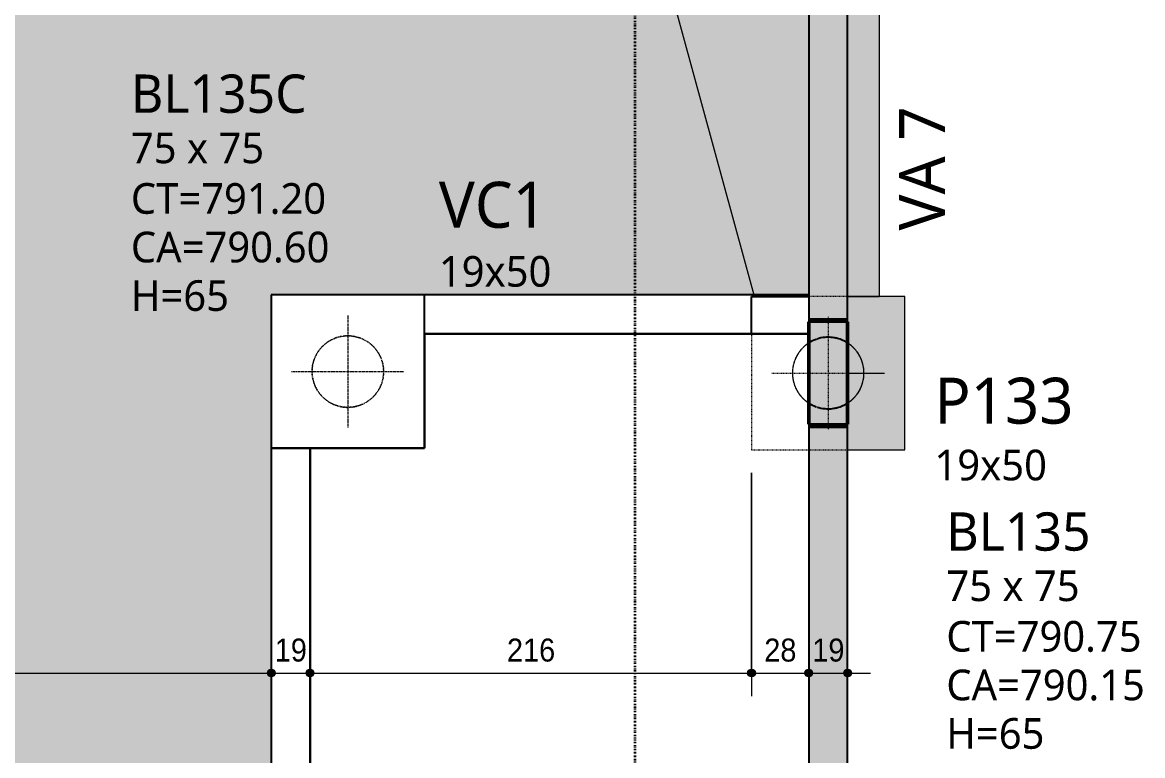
# Model space of a CAD drawing. Header units: centimetres. Extents: x -3523 to 38560, y -3196 to 88043.
# Drawn here: x -51 to 497, y 948 to 1306 of the extents above; entities that cross this region are included whole.
import ezdxf

# ---------------------------------------------------------------- set-up
doc = ezdxf.new("R2010")
doc.units = ezdxf.units.CM
for name, pattern in [('Dash dot', [1.5875, 0.635, -0.47625, 0, -0.47625]), ('Hidden', [0.714375, 0.47625, -0.238125]), ('Traço', [0.635, 0.3175, -0.3175])]:
    doc.linetypes.add(name, pattern=pattern)
for name, color, linetype, lineweight in [('A-ANNO-DIMS', 7, 'Continuous', 9), ('A-ANNO-DIMS-75', 7, 'Continuous', 9), ('A-DETL-GENF', 7, 'Continuous', 18), ('A-DETL-MBND', 7, 'Continuous', 18), ('A-FLOR', 7, 'Continuous', 25), ('S-BEAM', 7, 'Continuous', 25), ('S-BEAM-HDLN', 7, 'Traço', 25), ('S-BEAM-IDEN', 7, 'Continuous', 9), ('S-COLS', 7, 'Continuous', 25), ('S-COLS-IDEN', 7, 'Continuous', 9), ('S-FNDN', 7, 'Continuous', 25), ('S-FNDN-HDLN', 7, 'Traço', 18), ('S-FNDN-IDEN', 7, 'Continuous', 9), ('S-GRID', 7, 'Continuous', 9)]:
    doc.layers.add(name, color=color, linetype=linetype, lineweight=lineweight)
doc.layers.add('A-DETL', color=7, linetype='Continuous', lineweight=18, true_color=0x00a600)
doc.styles.add('Arial_1', font='arial.ttf', dxfattribs={"width": 0.9, "height": 11.25})
doc.styles.add('Gadugi', font='gadugi.ttf', dxfattribs={"height": 15})
doc.styles.add('Gadugi_1', font='gadugi.ttf', dxfattribs={"height": 22.5})
doc.styles.add('Gadugi_2', font='gadugi.ttf', dxfattribs={"height": 18.75})
doc.dimstyles.new('PED_1_5mm_ESQ', dxfattribs={"dimscale": 30.48, "dimtxt": 11.477918, "dimasz": 0.492126, "dimexe": 0.369094, "dimexo": 0.369094, "dimgap": 0.073819, "dimtad": 1, "dimdec": 1, "dimrnd": 0.5, "dimdsep": 46, "dimtxsty": 'Arial_1', "dimblk1": 'DOTSMALL', "dimblk2": 'DOTSMALL', "dimsah": 1, "dimcen": 0.09, "dimdle": 0.369094, "dimazin": 0, "dimtfac": 1, "dimtdec": 4, "dimtix": 1, "dimtmove": 0, "dimatfit": 3, "dimfxl": 1, "dimtvp": 1, "dimtolj": 1, "dimtzin": 0, "dimarcsym": 2})

# ---------------------------------------------------------------- blocks, each defined once
blk = doc.blocks.new('PED_BLRET-1EST_R01_2019 - 75x75x65-V36-PL B 002 - FUNDAÇÃO')
at = {"layer": 'S-FNDN', "linetype": 'Hidden', "lineweight": 18}
for p, q in [((0, 27.5), (0, -27.5)), ((-27.5, 0), (27.5, 0))]:
    blk.add_line(p, q, dxfattribs=at)
at = {"layer": 'S-FNDN-HDLN'}
blk.add_circle((0, 0), 17.5, dxfattribs=at)
blk = doc.blocks.new('PED_BLRET-1EST_R01_2019 - 75x75x65-3763687-PL B 002 - FUNDAÇÃO')
at = {"layer": 'A-DETL-MBND'}
blk.add_line((9.5, 0), (27.5, 0), dxfattribs=at)
for start, end in [(360, 56.7842), (303.2158, 360)]:
    blk.add_arc((0, 0), 17.5, start, end, dxfattribs=at)
at = {"layer": 'S-FNDN-HDLN'}
for p, q in [((0, 27.5), (0, -27.5)), ((-27.5, 0), (9.5, 0))]:
    blk.add_line(p, q, dxfattribs=at)
blk.add_arc((0, 0), 17.5, 56.8005, 303.1995, dxfattribs=at)
blk = doc.blocks.new('DIMBLOCK192-PL B 002 - FUNDAÇÃO')
at = {"layer": 'A-ANNO-DIMS-75'}
h = blk.add_hatch(color=256, dxfattribs=at)
edge = h.paths.add_edge_path(flags=0)
edge.add_arc((-223.36, 988.11), 1.88, 0, 360)
h = blk.add_hatch(color=256, dxfattribs=at)
edge = h.paths.add_edge_path(flags=0)
edge.add_arc((70.31, 988.11), 1.87, 0, 360)
for p, q in [((-223.36, 1038.63), (-223.36, 976.86)), ((-223.36, 988.11), (-223.36, 1038.63)), ((70.31, 979.51), (70.31, 999.36)), ((-223.36, 988.11), (70.31, 988.11)), ((70.31, 988.11), (70.31, 979.51))]:
    blk.add_line(p, q, dxfattribs=at)
for centre, radius in [((-223.36, 988.11), 1.88), ((70.31, 988.11), 1.87)]:
    blk.add_circle(centre, radius, dxfattribs=at)
at = {"layer": 'A-ANNO-DIMS-75', "color": 0, "insert": (-94.01, 1004.97), "char_height": 11.25, "width": 41.9562, "attachment_point": 1, "line_spacing_factor": 0.941778, "style": 'Arial_1'}
blk.add_mtext('293.5', dxfattribs=at)
blk = doc.blocks.new('_DotSmall')
at = {"color": 0, "linetype": 'ByBlock', "const_width": 0.5}
blk.add_lwpolyline([(-0.0625, 0, 1), (0.0625, 0, 1)], format="xyb", close=True, dxfattribs=at)
blk = doc.blocks.new('DIMBLOCK193-PL B 002 - FUNDAÇÃO')
at = {"layer": 'A-ANNO-DIMS-75'}
h = blk.add_hatch(color=256, dxfattribs=at)
edge = h.paths.add_edge_path(flags=0)
edge.add_arc((70.31, 988.11), 1.87, 0, 360)
h = blk.add_hatch(color=256, dxfattribs=at)
edge = h.paths.add_edge_path(flags=0)
edge.add_arc((89.31, 988.11), 1.87, 0, 360)
for p, q in [((70.31, 979.51), (70.31, 999.36)), ((89.31, 979.51), (89.31, 999.36)), ((70.31, 988.11), (89.31, 988.11)), ((70.31, 988.11), (70.31, 979.51)), ((89.31, 988.11), (89.31, 979.51))]:
    blk.add_line(p, q, dxfattribs=at)
for centre in [(70.31, 988.11), (89.31, 988.11)]:
    blk.add_circle(centre, 1.87, dxfattribs=at)
at = {"layer": 'A-ANNO-DIMS-75', "color": 0, "insert": (72.04, 1004.97), "char_height": 11.25, "width": 18.6472, "attachment_point": 1, "line_spacing_factor": 0.941778, "style": 'Arial_1'}
blk.add_mtext('19', dxfattribs=at)
blk = doc.blocks.new('DIMBLOCK194-PL B 002 - FUNDAÇÃO')
at = {"layer": 'A-ANNO-DIMS-75'}
h = blk.add_hatch(color=256, dxfattribs=at)
edge = h.paths.add_edge_path(flags=0)
edge.add_arc((89.31, 988.11), 1.87, 0, 360)
h = blk.add_hatch(color=256, dxfattribs=at)
edge = h.paths.add_edge_path(flags=0)
edge.add_arc((305.27, 988.11), 1.88, 0, 360)
for p, q in [((305.27, 1086.13), (305.27, 976.86)), ((305.27, 988.11), (305.27, 1086.13)), ((89.31, 979.51), (89.31, 999.36)), ((89.31, 988.11), (305.27, 988.11)), ((89.31, 988.11), (89.31, 979.51))]:
    blk.add_line(p, q, dxfattribs=at)
for centre, radius in [((89.31, 988.11), 1.87), ((305.27, 988.11), 1.88)]:
    blk.add_circle(centre, radius, dxfattribs=at)
at = {"layer": 'A-ANNO-DIMS-75', "color": 0, "insert": (185.63, 1004.97), "char_height": 11.25, "width": 27.9708, "attachment_point": 1, "line_spacing_factor": 0.941778, "style": 'Arial_1'}
blk.add_mtext('216', dxfattribs=at)
blk = doc.blocks.new('DIMBLOCK195-PL B 002 - FUNDAÇÃO')
at = {"layer": 'A-ANNO-DIMS-75'}
h = blk.add_hatch(color=256, dxfattribs=at)
edge = h.paths.add_edge_path(flags=0)
edge.add_arc((305.27, 988.11), 1.88, 0, 360)
h = blk.add_hatch(color=256, dxfattribs=at)
edge = h.paths.add_edge_path(flags=0)
edge.add_arc((333.27, 988.11), 1.88, 0, 360)
for p, q in [((305.27, 1086.13), (305.27, 976.86)), ((305.27, 988.11), (305.27, 1086.13)), ((333.27, 979.51), (333.27, 999.36)), ((305.27, 988.11), (333.27, 988.11)), ((333.27, 988.11), (333.27, 979.51))]:
    blk.add_line(p, q, dxfattribs=at)
for centre in [(305.27, 988.11), (333.27, 988.11)]:
    blk.add_circle(centre, 1.88, dxfattribs=at)
at = {"layer": 'A-ANNO-DIMS-75', "color": 0, "insert": (311.5, 1004.97), "char_height": 11.25, "width": 18.6472, "attachment_point": 1, "line_spacing_factor": 0.941778, "style": 'Arial_1'}
blk.add_mtext('28', dxfattribs=at)
blk = doc.blocks.new('DIMBLOCK196-PL B 002 - FUNDAÇÃO')
at = {"layer": 'A-ANNO-DIMS-75'}
h = blk.add_hatch(color=256, dxfattribs=at)
edge = h.paths.add_edge_path(flags=0)
edge.add_arc((333.27, 988.11), 1.88, 0, 360)
h = blk.add_hatch(color=256, dxfattribs=at)
edge = h.paths.add_edge_path(flags=0)
edge.add_arc((352.27, 988.11), 1.88, 0, 360)
for p, q in [((333.27, 979.51), (333.27, 999.36)), ((352.27, 979.51), (352.27, 999.36)), ((333.27, 988.11), (363.52, 988.11)), ((333.27, 988.11), (333.27, 979.51)), ((352.27, 988.11), (352.27, 979.51))]:
    blk.add_line(p, q, dxfattribs=at)
for centre in [(333.27, 988.11), (352.27, 988.11)]:
    blk.add_circle(centre, 1.88, dxfattribs=at)
at = {"layer": 'A-ANNO-DIMS-75', "color": 0, "insert": (335, 1004.97), "char_height": 11.25, "width": 18.6472, "attachment_point": 1, "line_spacing_factor": 0.941778, "style": 'Arial_1'}
blk.add_mtext('19', dxfattribs=at)

msp = doc.modelspace()

# ---------------------------------------------------------------- hatches: boundary and pattern name
at = {"layer": 'A-DETL-GENF', "true_color": 0xe6e6e6}
h = msp.add_hatch(color=254, dxfattribs=at)
h.paths.add_polyline_path([(-780.089, 706.316), (-386.115, 706.316), (-386.115, 707.119), (-490.138, 707.119), (-490.138, 819.102), (-113.138, 819.102), (-113.138, 707.119), (-124.365, 707.119), (-124.365, 706.316), (43.51, 706.316), (43.51, 770.619), (70.307, 770.619), (70.307, 1173.082), (306.417, 1173.082), (147.343, 1755.323), (97.342, 1755.323), (97.342, 1835.352), (-215.981, 1835.352), (-215.981, 1756.172), (-275.96, 1756.172), (-442.089, 1296.011), (-425.073, 1285.306), (-465.011, 1221.825), (-491.496, 1238.487), (-546.599, 1166.011), (-546.599, 1141.884), (-298.365, 1141.884), (-298.365, 1214.884), (-223.365, 1214.884), (-223.365, 1049.884), (-298.365, 1049.884), (-298.365, 1122.884), (-546.599, 1122.884), (-546.599, 1094.884), (-621.599, 1094.884), (-621.599, 1169.884), (-567.522, 1169.884), (-507.641, 1248.644), (-528.493, 1261.763), (-488.554, 1325.245), (-485.408, 1323.265), (-329.119, 1756.172), (-345.981, 1756.172), (-345.981, 1866.172), (-316.578, 1866.172), (-444.521, 2197.571), (-444.83, 2197.454), (-462.562, 2244.301), (-671.366, 2785.221), (-685.288, 2823.058), (-685.488, 2822.982), (-703.22, 2869.732), (-702.555, 2869.984), (-718.743, 2913.873), (-862.537, 3299.756), (-968.123, 3253.612), (-914.305, 3339.122), (-930.385, 3349.243), (-979.853, 3270.645), (-1027.785, 3380.324), (-999.447, 3392.709), (-1318.73, 3593.658), (-1333.645, 3569.961), (-1357.562, 3585.013), (-1342.647, 3608.71), (-1358.727, 3618.831), (-1373.642, 3595.134), (-1397.12, 3609.91), (-1382.205, 3633.607), (-1824.457, 3911.949), (-1862.275, 3851.86), (-1909.247, 3881.422), (-3097.084, 1994.095), (-2170.119, 1408.797), (-2169.792, 1409.316), (-2127.476, 1382.683), (-2127.841, 1382.102), (-1767.194, 1154.384), (-1737.355, 1154.384), (-1351.153, 1779.215), (-1413.278, 1818.573), (-1373.141, 1881.929), (-1233.757, 1793.627), (-1248.497, 1770.361), (-909.742, 1557.157), (-894.827, 1580.854), (-831.352, 1540.905), (-871.302, 1477.43), (-899.843, 1495.393), (-1197.486, 1153.393), (-1178.443, 1141.408), (-1218.392, 1077.933), (-1281.867, 1117.882), (-1279.683, 1121.353), (-1695.298, 1108.989), (-1460.081, 960.469), (-1310.615, 970.198), (-1282.615, 970.198), (-1282.615, 988.119), (-857.365, 988.119), (-857.365, 707.119), (-852.365, 707.119), (-852.365, 706.316), (-787.91, 706.316)], flags=0)
h.paths.add_polyline_path([(-1711.866, 1127.504), (-1267.491, 1140.724), (-1241.918, 1181.357), (-1213.76, 1163.636), (-916.117, 1505.636), (-934.777, 1517.38), (-919.862, 1541.077), (-1258.665, 1754.311), (-1273.895, 1730.271), (-1335.101, 1769.046), (-1715.019, 1154.384), (-1711.866, 1154.384), (-1711.866, 1137.129)], flags=0)
h.paths.add_polyline_path([(317.769, 1321.247), (317.769, 1754.601), (277.762, 1754.601), (277.762, 1835.352), (227.342, 1835.352), (227.342, 1755.323), (199.175, 1755.323), (306.417, 1362.799)], flags=0)
h.paths.add_polyline_path([(-17.803, 1780.55), (-17.803, 1796.55), (-1.803, 1796.55), (-2.348, 1792.409), (-3.947, 1788.55), (-6.489, 1785.236), (-9.803, 1782.694), (-13.662, 1781.095)], flags=0)
h.paths.add_polyline_path([(-33.803, 1796.55), (-33.258, 1800.691), (-31.659, 1804.55), (-29.117, 1807.864), (-25.803, 1810.406), (-21.944, 1812.005), (-17.803, 1812.55), (-17.803, 1796.55), (-33.258, 1796.55)], flags=0)
h.paths.add_polyline_path([(-1713.322, 2040.579), (-1755.638, 2067.212), (-1745.518, 2083.292), (-1703.201, 2056.659), (-1711.577, 2043.352)], flags=0)
h.paths.add_polyline_path([(-2141.673, 2310.054), (-2183.989, 2336.687), (-2173.869, 2352.768), (-2131.552, 2326.135)], flags=0)
h.paths.add_polyline_path([(-872.017, 2476.309), (-914.333, 2502.941), (-904.213, 2519.022), (-861.896, 2492.389)], flags=0)
h.paths.add_polyline_path([(-1278.153, 2731.912), (-1320.47, 2758.545), (-1310.349, 2774.626), (-1268.033, 2747.993), (-1275.233, 2736.552)], flags=0)
h.paths.add_polyline_path([(-1706.492, 3001.506), (-1748.808, 3028.139), (-1738.688, 3044.22), (-1696.371, 3017.587)], flags=0)
h.paths.add_polyline_path([(-866.215, 3298.666), (-862.634, 3300.018), (-865.839, 3308.62), (-871.262, 3312.032), (-868.974, 3305.973)], flags=0)
at = {"layer": 'A-DETL-MBND', "true_color": 0xfcd5b4}
for points in [[(317.769, 1173.082), (333.269, 1173.082), (333.269, 1264.514), (199.175, 1755.323), (147.343, 1755.323), (306.417, 1173.082)], [(333.269, 1264.514), (333.269, 1754.601), (317.769, 1754.601), (317.769, 1321.247)], [(367.769, 1172.384), (367.769, 1754.601), (352.269, 1754.601), (352.269, 1194.971), (358.44, 1172.384)], [(352.269, 1172.384), (358.44, 1172.384), (352.269, 1194.971), (352.269, 1185.625)], [(380.269, 1097.384), (380.269, 1172.384), (352.269, 1172.384), (352.269, 1097.384)]]:
    msp.add_hatch(color=254, dxfattribs=at).paths.add_polyline_path(points, flags=0)
at = {"layer": 'S-BEAM', "true_color": 0xff00ff}
h = msp.add_hatch(color=6, dxfattribs=at)
h.paths.add_polyline_path([(352.269, 738.119), (352.269, 1109.884), (333.269, 1109.884), (333.269, 738.119)], flags=0)
h.paths.add_polyline_path([(352.269, 1159.884), (352.269, 1804.119), (333.269, 1804.119), (333.269, 1159.884), (345.38, 1159.884)], flags=0)
at = {"layer": 'S-COLS', "true_color": 0x808080}
msp.add_hatch(color=8, dxfattribs=at).paths.add_polyline_path([(333.269, 1109.884), (352.269, 1109.884), (352.269, 1159.884), (333.269, 1159.884), (333.269, 1131.105)], flags=0)

# ---------------------------------------------------------------- linework, layer by layer
at = {"layer": 'A-DETL', "color": 7}
for p, q in [((333.269, 1173.082), (333.269, 1835.352)), ((70.307, 770.619), (70.307, 1173.082)), ((70.307, 1173.082), (333.269, 1173.082))]:
    msp.add_line(p, q, dxfattribs=at)
at = {"layer": 'A-DETL', "color": 7, "lineweight": 50}
for p, q in [((333.269, 1160.983), (352.269, 1160.983)), ((333.269, 1108.786), (352.269, 1108.786))]:
    msp.add_line(p, q, dxfattribs=at)
at = {"layer": 'A-DETL-MBND'}
for p, q in [((147.343, 1755.323), (306.417, 1173.082)), ((367.769, 1754.601), (367.769, 1172.384)), ((358.44, 1172.384), (352.269, 1172.384)), ((352.269, 1172.384), (358.44, 1172.384)), ((367.769, 1172.384), (358.44, 1172.384)), ((358.44, 1172.384), (367.769, 1172.384)), ((380.269, 1172.384), (367.769, 1172.384)), ((380.269, 1097.384), (380.269, 1172.384)), ((352.269, 1097.384), (380.269, 1097.384))]:
    msp.add_line(p, q, dxfattribs=at)
at = {"layer": 'A-FLOR'}
for p, q in [((333.269, 1154.082), (145.307, 1154.082)), ((145.307, 1154.082), (145.307, 1098.082)), ((145.307, 1098.082), (89.307, 1098.082)), ((89.307, 1098.082), (89.307, 770.619))]:
    msp.add_line(p, q, dxfattribs=at)
at = {"layer": 'S-BEAM'}
for p, q in [((333.269, 1804.119), (333.269, 1159.884)), ((352.269, 1159.884), (352.269, 1804.119)), ((145.307, 1154.082), (145.307, 1173.082)), ((333.269, 1173.082), (145.307, 1173.082)), ((333.269, 1159.884), (352.269, 1159.884)), ((145.307, 1154.082), (333.269, 1154.082)), ((352.269, 1109.884), (333.269, 1109.884)), ((333.269, 1109.884), (333.269, 738.119)), ((352.269, 738.119), (352.269, 1109.884)), ((89.307, 1098.082), (70.307, 1098.082)), ((70.307, 1098.082), (70.307, 770.619)), ((89.307, 770.619), (89.307, 1098.082))]:
    msp.add_line(p, q, dxfattribs=at)
at = {"layer": 'S-BEAM-HDLN', "linetype": 'Continuous'}
for p, q in [((306.417, 1173.082), (306.608, 1172.384)), ((306.608, 1172.384), (306.417, 1173.082)), ((305.269, 1154.082), (305.269, 1172.384)), ((305.269, 1172.384), (306.608, 1172.384)), ((306.608, 1172.384), (333.269, 1172.384)), ((336.907, 1151.373), (336.933, 1151.382)), ((336.907, 1118.395), (336.933, 1118.386))]:
    msp.add_line(p, q, dxfattribs=at)
for start, end in [(109.70435, 122.87835), (95.17225, 108.16143), (90.59164, 95.01224), (80.58046, 90.11457), (75.20433, 80.37767), (65.85497, 74.9129), (60.36927, 65.57747), (57.12165, 60.15918), (237.12165, 250.29565), (251.83857, 264.82775), (279.62233, 284.79567), (285.0871, 294.14503), (294.42253, 299.63073), (299.84082, 302.87835), (264.98776, 269.40836), (269.88543, 279.41954)]:
    msp.add_arc((342.769, 1134.884), 17.5, start, end, dxfattribs=at)
at = {"layer": 'S-COLS'}
for p, q in [((352.269, 1159.884), (333.269, 1159.884)), ((333.269, 1109.884), (352.269, 1109.884))]:
    msp.add_line(p, q, dxfattribs=at)
at = {"layer": 'S-COLS', "lineweight": 50}
for p, q in [((333.269, 1159.884), (333.269, 1109.884)), ((352.269, 1109.884), (352.269, 1159.884))]:
    msp.add_line(p, q, dxfattribs=at)
at = {"layer": 'S-FNDN'}
for p, q in [((145.307, 1173.082), (70.307, 1173.082)), ((70.307, 1173.082), (70.307, 1098.082)), ((145.307, 1154.082), (145.307, 1173.082)), ((145.307, 1098.082), (145.307, 1154.082)), ((70.307, 1098.082), (89.307, 1098.082)), ((89.307, 1098.082), (145.307, 1098.082))]:
    msp.add_line(p, q, dxfattribs=at)
at = {"layer": 'S-FNDN-HDLN'}
for p, q in [((306.608, 1172.384), (305.269, 1172.384)), ((305.269, 1172.384), (305.269, 1154.082)), ((333.269, 1172.384), (306.608, 1172.384)), ((352.269, 1172.384), (333.269, 1172.384)), ((305.269, 1154.082), (305.269, 1097.384)), ((336.906, 1151.373), (336.922, 1151.378)), ((337.571, 1151.594), (337.582, 1151.598)), ((336.922, 1118.39), (336.906, 1118.396)), ((337.582, 1118.171), (337.571, 1118.174)), ((305.269, 1097.384), (333.269, 1097.384)), ((333.269, 1097.384), (352.269, 1097.384))]:
    msp.add_line(p, q, dxfattribs=at)
for centre, start, end in [((107.807, 1135.582), 114.61276, 122.61712), ((107.807, 1135.582), 107.45535, 114.23068), ((107.807, 1135.582), 99.23884, 107.28086), ((107.807, 1135.582), 92.10996, 98.79812), ((107.807, 1135.582), 83.84716, 91.94533), ((107.807, 1135.582), 76.76617, 83.32644), ((107.807, 1135.582), 68.42575, 76.61032), ((107.807, 1135.582), 61.42366, 67.78946), ((107.807, 1135.582), 52.94903, 61.27567), ((342.769, 1134.884), 109.70809, 122.87835), ((342.769, 1134.884), 114.61276, 115.85809), ((342.769, 1134.884), 107.45535, 114.23068), ((342.769, 1134.884), 95.17286, 108.19462), ((342.769, 1134.884), 101.63056, 107.0426), ((342.769, 1134.884), 99.23884, 101.29974), ((342.769, 1134.884), 93.02076, 98.79812), ((342.769, 1134.884), 90.59626, 95.01278), ((342.769, 1134.884), 92.10996, 92.77118), ((342.769, 1134.884), 87.22882, 91.94533), ((342.769, 1134.884), 80.57733, 90.11901), ((342.769, 1134.884), 83.84716, 86.97924), ((342.769, 1134.884), 78.70026, 83.32644), ((342.769, 1134.884), 75.20246, 80.37437), ((342.769, 1134.884), 76.76617, 78.36944), ((342.769, 1134.884), 72.9574, 76.61032), ((342.769, 1134.884), 65.85486, 74.91115), ((342.769, 1134.884), 68.42575, 72.75685), ((342.769, 1134.884), 64.14191, 67.78946), ((342.769, 1134.884), 60.36634, 65.57737), ((107.807, 1135.582), 145.32999, 153.29284), ((107.807, 1135.582), 138.15263, 145.02813), ((107.807, 1135.582), 129.97525, 137.95435), ((107.807, 1135.582), 122.80273, 129.63801), ((107.807, 1135.582), 46.08215, 52.13108), ((107.807, 1135.582), 37.35048, 45.94126), ((107.807, 1135.582), 30.74143, 36.2055), ((342.769, 1134.884), 139.22836, 145.113), ((342.769, 1134.884), 138.15263, 144.33717), ((342.769, 1134.884), 130.12981, 139.06141), ((342.769, 1134.884), 136.12893, 137.95435), ((342.769, 1134.884), 130.18011, 135.97824), ((342.769, 1134.884), 124.19734, 129.51307), ((342.769, 1134.884), 122.80273, 129.43763), ((342.769, 1134.884), 122.87835, 124.04823), ((342.769, 1134.884), 121.41457, 122.61712), ((342.769, 1134.884), 116.3493, 121.24681), ((342.769, 1134.884), 61.42366, 63.6507), ((342.769, 1134.884), 58.75319, 61.27567), ((342.769, 1134.884), 57.12165, 60.15644), ((342.769, 1134.884), 52.94903, 58.58543), ((342.769, 1134.884), 51.48819, 57.12165), ((342.769, 1134.884), 50.56237, 52.13108), ((342.769, 1134.884), 45.1279, 51.09856), ((342.769, 1134.884), 46.08215, 49.81989), ((342.769, 1134.884), 44.02176, 45.94126), ((342.769, 1134.884), 36.1782, 44.95487), ((342.769, 1134.884), 37.35048, 43.87107), ((342.769, 1134.884), 35.66283, 36.2055), ((107.807, 1135.582), 160.67928, 168.63302), ((107.807, 1135.582), 153.50569, 160.40605), ((107.807, 1135.582), 21.38626, 30.60697), ((107.807, 1135.582), 15.40131, 19.47813), ((107.807, 1135.582), 2.86207, 15.2727), ((342.769, 1134.884), 160.72612, 169.11359), ((342.769, 1134.884), 161.34845, 165.28449), ((342.769, 1134.884), 154.27024, 160.4024), ((342.769, 1134.884), 153.50569, 159.61094), ((342.769, 1134.884), 145.53714, 154.08043), ((342.769, 1134.884), 150.77513, 153.29284), ((342.769, 1134.884), 145.37883, 150.63254), ((342.769, 1134.884), 30.09456, 35.63272), ((342.769, 1134.884), 30.74143, 34.62117), ((342.769, 1134.884), 29.36746, 30.60697), ((342.769, 1134.884), 20.39944, 29.94082), ((342.769, 1134.884), 21.38626, 29.22487), ((342.769, 1134.884), 15.07461, 19.49025), ((342.769, 1134.884), 15.40131, 18.65155), ((107.807, 1135.582), 176.0246, 180), ((107.807, 1135.582), 180, 183.9754), ((107.807, 1135.582), 168.86276, 175.77501), ((107.807, 1135.582), 184.22499, 191.13724), ((107.807, 1135.582), 344.7273, 357.13793), ((342.769, 1134.884), 175.82889, 180), ((342.769, 1134.884), 180, 184.17111), ((342.769, 1134.884), 176.0246, 177.39124), ((342.769, 1134.884), 168.86276, 175.77501), ((342.769, 1134.884), 169.33362, 175.56701), ((342.769, 1134.884), 165.41985, 168.63302), ((342.769, 1134.884), 14.71551, 15.2727), ((342.769, 1134.884), 1.36405, 14.93612), ((342.769, 1134.884), 345.06388, 358.63595), ((342.769, 1134.884), 2.86207, 14.58015), ((107.807, 1135.582), 191.36698, 199.32072), ((107.807, 1135.582), 199.59395, 206.49431), ((107.807, 1135.582), 329.39303, 338.61374), ((107.807, 1135.582), 340.52187, 344.59869), ((342.769, 1134.884), 182.60876, 183.9754), ((342.769, 1134.884), 184.22499, 191.13724), ((342.769, 1134.884), 184.43299, 190.66638), ((342.769, 1134.884), 190.88641, 199.27388), ((342.769, 1134.884), 191.36698, 194.58015), ((342.769, 1134.884), 194.71551, 198.65155), ((342.769, 1134.884), 199.5976, 205.72976), ((342.769, 1134.884), 200.38906, 206.49431), ((342.769, 1134.884), 330.05918, 339.60056), ((342.769, 1134.884), 340.50975, 344.92539), ((342.769, 1134.884), 341.34845, 344.59869), ((342.769, 1134.884), 344.7273, 345.28449), ((342.769, 1134.884), 345.41985, 357.13793), ((107.807, 1135.582), 206.70716, 214.67001), ((107.807, 1135.582), 214.97187, 221.84737), ((107.807, 1135.582), 222.04565, 230.02475), ((107.807, 1135.582), 314.05874, 322.64952), ((107.807, 1135.582), 323.7945, 329.25857), ((342.769, 1134.884), 205.91957, 214.46286), ((342.769, 1134.884), 206.70716, 209.22487), ((342.769, 1134.884), 209.36746, 214.62117), ((342.769, 1134.884), 214.887, 220.77164), ((342.769, 1134.884), 215.66283, 221.84737), ((342.769, 1134.884), 220.93859, 229.87019), ((342.769, 1134.884), 315.04513, 323.8218), ((342.769, 1134.884), 316.12893, 322.64952), ((342.769, 1134.884), 323.7945, 324.33717), ((342.769, 1134.884), 324.36728, 329.90544), ((342.769, 1134.884), 325.37883, 329.25857), ((342.769, 1134.884), 329.39303, 330.63254), ((342.769, 1134.884), 330.77513, 338.61374), ((107.807, 1135.582), 230.36199, 237.19727), ((107.807, 1135.582), 237.38288, 245.38724), ((107.807, 1135.582), 245.76932, 252.54465), ((107.807, 1135.582), 252.71914, 260.76116), ((107.807, 1135.582), 261.20188, 267.89004), ((107.807, 1135.582), 268.05467, 276.15284), ((107.807, 1135.582), 276.67356, 283.23383), ((107.807, 1135.582), 283.38968, 291.57425), ((107.807, 1135.582), 292.21054, 298.57634), ((107.807, 1135.582), 298.72433, 307.05097), ((107.807, 1135.582), 307.86892, 313.91785), ((342.769, 1134.884), 222.04565, 223.87107), ((342.769, 1134.884), 224.02176, 229.81989), ((342.769, 1134.884), 230.48693, 235.80266), ((342.769, 1134.884), 230.56237, 237.19727), ((342.769, 1134.884), 235.95177, 237.12165), ((342.769, 1134.884), 237.12165, 250.29191), ((342.769, 1134.884), 237.38288, 238.58543), ((342.769, 1134.884), 238.75319, 243.6507), ((342.769, 1134.884), 244.14191, 245.38724), ((342.769, 1134.884), 245.76932, 252.54465), ((342.769, 1134.884), 251.80538, 264.82714), ((342.769, 1134.884), 252.9574, 258.36944), ((342.769, 1134.884), 279.62563, 284.79754), ((342.769, 1134.884), 281.63056, 283.23383), ((342.769, 1134.884), 283.38968, 287.0426), ((342.769, 1134.884), 285.08885, 294.14514), ((342.769, 1134.884), 287.24315, 291.57425), ((342.769, 1134.884), 292.21054, 295.85809), ((342.769, 1134.884), 294.42263, 299.63366), ((342.769, 1134.884), 296.3493, 298.57634), ((342.769, 1134.884), 298.72433, 301.24681), ((342.769, 1134.884), 299.84356, 302.87835), ((342.769, 1134.884), 301.41457, 307.05097), ((342.769, 1134.884), 302.87835, 308.51181), ((342.769, 1134.884), 307.86892, 309.43763), ((342.769, 1134.884), 308.90144, 314.8721), ((342.769, 1134.884), 310.18011, 313.91785), ((342.769, 1134.884), 314.05874, 315.97824), ((342.769, 1134.884), 258.70026, 260.76116), ((342.769, 1134.884), 261.20188, 266.97924), ((342.769, 1134.884), 264.98722, 269.40374), ((342.769, 1134.884), 267.22882, 267.89004), ((342.769, 1134.884), 268.05467, 272.77118), ((342.769, 1134.884), 269.88099, 279.42267), ((342.769, 1134.884), 273.02076, 276.15284), ((342.769, 1134.884), 276.67356, 281.29974)]:
    msp.add_arc(centre, 17.5, start, end, dxfattribs=at)
at = {"layer": 'S-GRID', "color": 40, "linetype": 'Dash dot', "lineweight": 35, "true_color": 0xffc000}
msp.add_line((248.14, 2000.71), (248.14, -1018.232), dxfattribs=at)

# ---------------------------------------------------------------- block references
at = {"layer": 'S-FNDN', "linetype": 'Hidden', "lineweight": 18}
msp.add_blockref('PED_BLRET-1EST_R01_2019 - 75x75x65-V36-PL B 002 - FUNDAÇÃO', (107.807, 1135.582), dxfattribs=at)
at = {"layer": 'S-FNDN', "linetype": 'Traço', "lineweight": 18}
msp.add_blockref('PED_BLRET-1EST_R01_2019 - 75x75x65-3763687-PL B 002 - FUNDAÇÃO', (342.769, 1134.884), dxfattribs=at)

# ---------------------------------------------------------------- texts
at = {"layer": 'S-BEAM-IDEN', "insert": (377.442, 1204.636), "char_height": 22.5, "width": 80.56959, "attachment_point": 1, "rotation": 90, "style": 'Gadugi_1'}
msp.add_mtext('VA 7', dxfattribs=at)
at = {"layer": 'S-BEAM-IDEN', "attachment_point": 1}
for s, insert, char_height, width, style in [('VC1', (152.324, 1228.457), 22.5, 69.14555, 'Gadugi_1'), ('19x50', (152.324, 1192.127), 15, 67.34175, 'Gadugi')]:
    msp.add_mtext(s, dxfattribs=dict(at, insert=insert, char_height=char_height, width=width, style=style))
at = {"layer": 'S-COLS-IDEN', "attachment_point": 1}
for s, insert, char_height, width, style in [('P133', (394.734, 1132.61), 22.5, 84.77845, 'Gadugi_1'), ('19x50', (394.734, 1097.376), 15, 67.34175, 'Gadugi')]:
    msp.add_mtext(s, dxfattribs=dict(at, insert=insert, char_height=char_height, width=width, style=style))
at = {"layer": 'S-FNDN-IDEN', "color": 5, "true_color": 0x0000ff, "char_height": 18.75, "attachment_point": 1, "style": 'Gadugi_2'}
for s, insert, width in [('BL135C', (1.672, 1280.94), 105.22148), ('BL135', (400.548, 1066.715), 85.37972)]:
    msp.add_mtext(s, dxfattribs=dict(at, insert=insert, width=width))
at = {"layer": 'S-FNDN-IDEN', "char_height": 15, "attachment_point": 1, "style": 'Gadugi'}
for s, insert, width in [('75 x 75', (1.672, 1252.526), 81.77212), ('CT=791.20', (1.672, 1227.796), 122.05692), ('CA=790.60', (1.672, 1204.018), 125.06325), ('H=65', (1.672, 1180.273), 63.73416), ('75 x 75', (400.548, 1038.302), 81.77212), ('CT=790.75', (400.548, 1013.572), 122.05692), ('CA=790.15', (400.548, 989.793), 125.06325), ('H=65', (400.548, 966.048), 63.73416)]:
    msp.add_mtext(s, dxfattribs=dict(at, insert=insert, width=width))

# ---------------------------------------------------------------- dimensions: what is measured, and where the dimension line sits
at = {"layer": 'A-ANNO-DIMS'}
for base, p1, p2, override, picture, middle in [((305.269, 988.111), (89.307, 990.763), (305.269, 1097.384), {"dimpost": '<>', "dimfxl": 240.848359}, 'DIMBLOCK194-PL B 002 - FUNDAÇÃO', (197.288, 996.105)), ((333.269, 988.111), (305.269, 1097.384), (333.269, 990.763), {"dimpost": '<>', "dimfxl": 110.236984}, 'DIMBLOCK195-PL B 002 - FUNDAÇÃO', (319.269, 996.105)), ((70.307, 988.111), (-223.365, 1049.884), (70.307, 990.763), {"dimpost": '<>', "dimfxl": 299.563549}, 'DIMBLOCK192-PL B 002 - FUNDAÇÃO', (-76.529, 996.109)), ((89.307, 988.111), (70.307, 990.763), (89.307, 990.763), {"dimpost": '<>', "dimfxl": 19}, 'DIMBLOCK193-PL B 002 - FUNDAÇÃO', (79.807, 996.105)), ((352.269, 988.111), (333.269, 990.763), (352.269, 990.763), {"dimpost": '<>', "dimfxl": 19}, 'DIMBLOCK196-PL B 002 - FUNDAÇÃO', (342.769, 996.105))]:
    dim = msp.add_linear_dim(base=base, p1=p1, p2=p2, dimstyle='PED_1_5mm_ESQ', override=override, dxfattribs=at)
    dim.commit()
    dim.dimension.update_dxf_attribs({"geometry": picture, "text_midpoint": middle})

doc.saveas('drawing.dxf')
